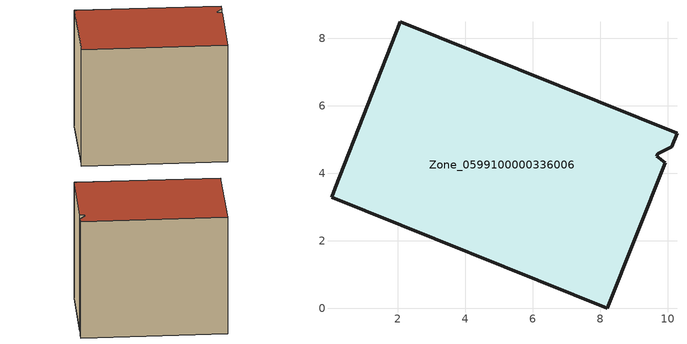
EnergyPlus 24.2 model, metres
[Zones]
Zone_0599100000336006
 floor ground (C_G): 10.12,4.79 9.71,4.58 9.68,4.5 9.93,4.32 8.21,0 0.04,3.28 0.16,3.57 2.08,8.49 10.28,5.19 z0.57
 wall outside (C_F): 10.28,5.19 2.08,8.49 0.16,3.57 0.04,3.28 8.21,0 9.93,4.32 9.68,4.5 9.71,4.58 10.12,4.79 10.28,5.19 z0.57:8.29
 roof outside (C_R): 9.71,4.58 10.12,4.79 10.28,5.19 2.08,8.49 0.16,3.57 0.04,3.28 8.21,0 9.93,4.32 9.68,4.5 z8.29
[BUILDING]
Pand.0599100000336006: North Axis=0; Terrain=City; Loads Convergence Tolerance Value=0.04; Temperature Convergence Tolerance Value=0.4; Solar Distribution=FullExterior; Maximum Number of Warmup Days=25; Minimum Number of Warmup Days=1
[Site:Location]
Rotterdam.The.Hague.AP_ZH_NLD Design_Conditions: Latitude=51.96; Longitude=4.45; Time Zone=1; Elevation=-4.5
[SITE:GROUNDTEMPERATURE:BUILDINGSURFACE]
18, 18, 18, 18, 18, 18, 18, 18, 18, 18, 18, 18
[MATERIAL] Thermal Absorptance=0.9; Solar Absorptance=0.7; Visible Absorptance=0.7
Name | Roughness | Thickness | Conductivity | Density | Specific Heat
G.TI.1975-1991 | MediumSmooth | 0.15 | 0.288461 | 540 | 1210
F.TI.1975-1991 | Rough | 0.3 | 0.230769 | 1920 | 840
R.TI.1975-1991 | MediumRough | 0.2 | 0.153846 | 1500 | 1000
[CONSTRUCTION]
C_G: G.TI.1975-1991
C_F: F.TI.1975-1991
C_R: R.TI.1975-1991
[ZONE]
Zone_0599100000336006: Type=1; Multiplier=1; Ceiling Height=Autocalculate; Volume=Autocalculate; Floor Area=autocalculate; Part of Total Floor Area=Yes
[ZONEINFILTRATION:DESIGNFLOWRATE]
Infil_Zone_0599100000336006: Zone or ZoneList or Space or SpaceList=Zone_0599100000336006; Schedule=AlwaysOn; Design Flow Rate Calculation Method=Flow/Area; Flow Rate per Floor Area=0.003; Constant Term Coefficient=1; Temperature Term Coefficient=0; Velocity Term Coefficient=0; Velocity Squared Term Coefficient=0
[HVACTEMPLATE:ZONE:IDEALLOADSAIRSYSTEM]
Zone_0599100000336006: Maximum Heating Supply Air Temperature=50; Minimum Cooling Supply Air Temperature=13; Maximum Heating Supply Air Humidity Ratio=0.0156; Minimum Cooling Supply Air Humidity Ratio=0.0077; Heating Limit=NoLimit; Cooling Limit=NoLimit; Dehumidification Control Type=ConstantSensibleHeatRatio; Cooling Sensible Heat Ratio=0.7; Dehumidification Setpoint=60; Humidification Control Type=None; Humidification Setpoint=30; Outdoor Air Method=None; Outdoor Air Flow Rate per Person=0.00944; Outdoor Air Flow Rate per Zone Floor Area=0; Outdoor Air Flow Rate per Zone=0; Demand Controlled Ventilation Type=None; Outdoor Air Economizer Type=NoEconomizer; Heat Recovery Type=None; Sensible Heat Recovery Effectiveness=0.7; Latent Heat Recovery Effectiveness=0.65
[ZONECONTROL:THERMOSTAT]
ThermostatControl_Zone_0599100000336006: Zone or ZoneList=Zone_0599100000336006; Control Type Schedule=DualSetpointControlType; Control 1=Thermostat_Zone_0599100000336006; Temperature Difference Between Cutout And Setpoint=0
[THERMOSTATSETPOINT:DUALSETPOINT]
Thermostat_Zone_0599100000336006: Heating Setpoint Temperature Schedule=HeatingSetpoint_Zone_0599100000336006; Cooling Setpoint Temperature Schedule=CoolingSetpoint_Zone_0599100000336006
[SCHEDULE:COMPACT]
HeatingSetpoint_Zone_0599100000336006: Through: 12/31, For: AllDays, Until: 24:00, 21
CoolingSetpoint_Zone_0599100000336006: Through: 12/31, For: AllDays, Until: 24:00, 24
DualSetpointControlType: Through: 12/31, For: AllDays, Until: 24:00, 4
AlwaysOn: Through: 12/31, For: AllDays, Until: 24:00, 1
